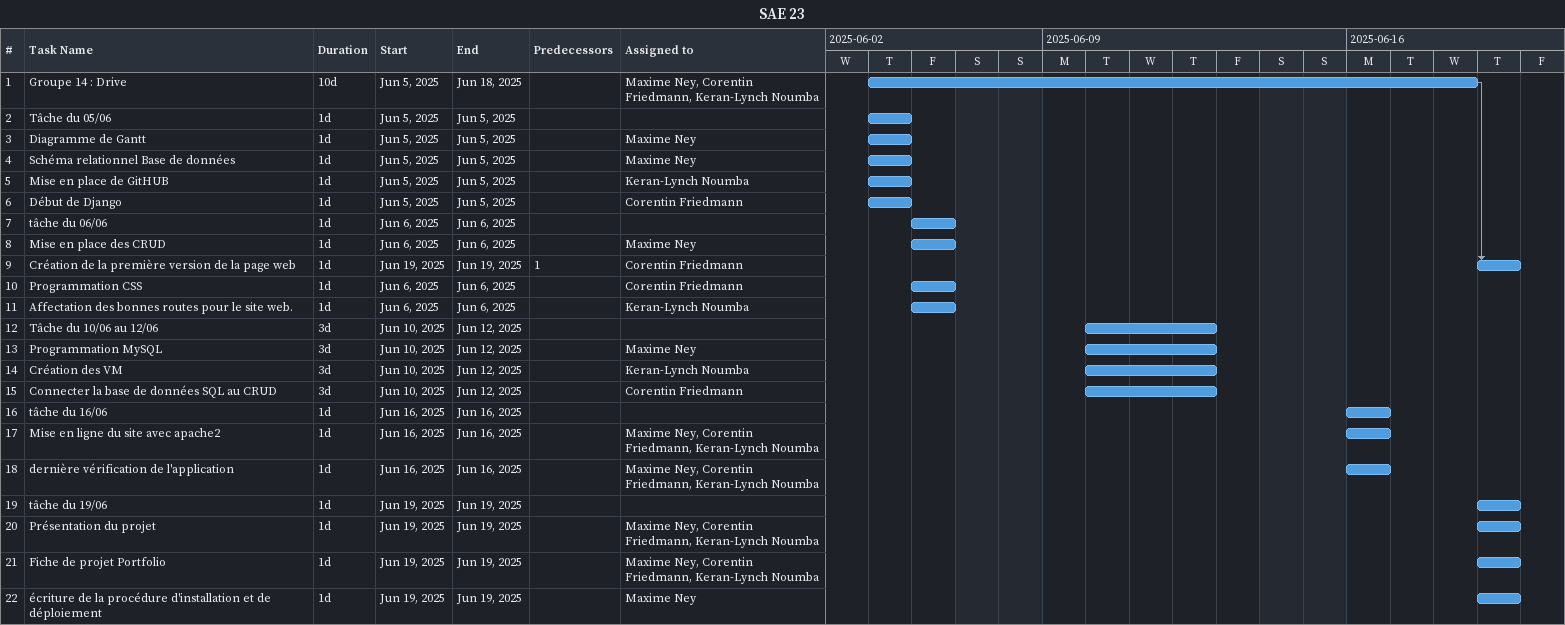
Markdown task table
SAE 23

| ID | Task | Duration | Start | Finish | Predecessors | Resources |
|---|---|---|---|---|---|---|
| 1 | Groupe 14 : Drive | 10d | 2025-06-05 | 2025-06-18 |  | Maxime Ney, Corentin Friedmann, Keran-Lynch Noumba |
| 2 | Tâche du 05/06 | 1d | 2025-06-05 | 2025-06-05 |  |  |
| 3 | Diagramme de Gantt | 1d | 2025-06-05 | 2025-06-05 |  | Maxime Ney |
| 4 | Schéma relationnel Base de données | 1d | 2025-06-05 | 2025-06-05 |  | Maxime Ney |
| 5 | Mise en place de GitHUB | 1d | 2025-06-05 | 2025-06-05 |  | Keran-Lynch Noumba |
| 6 | Début de Django | 1d | 2025-06-05 | 2025-06-05 |  | Corentin Friedmann |
| 7 | tâche du 06/06 | 1d | 2025-06-06 | 2025-06-06 |  |  |
| 8 | Mise en place des CRUD | 1d | 2025-06-06 | 2025-06-06 |  | Maxime Ney |
| 9 | Création de la première version de la page web | 1d | 2025-06-19 | 2025-06-19 | 1 | Corentin Friedmann |
| 10 | Programmation CSS | 1d | 2025-06-06 | 2025-06-06 |  | Corentin Friedmann |
| 11 | Affectation des bonnes routes pour le site web. | 1d | 2025-06-06 | 2025-06-06 |  | Keran-Lynch Noumba |
| 12 | Tâche du 10/06 au 12/06 | 3d | 2025-06-10 | 2025-06-12 |  |  |
| 13 | Programmation MySQL | 3d | 2025-06-10 | 2025-06-12 |  | Maxime Ney |
| 14 | Création des VM | 3d | 2025-06-10 | 2025-06-12 |  | Keran-Lynch Noumba |
| 15 | Connecter la base de données SQL au CRUD | 3d | 2025-06-10 | 2025-06-12 |  | Corentin Friedmann |
| 16 | tâche du 16/06 | 1d | 2025-06-16 | 2025-06-16 |  |  |
| 17 | Mise en ligne du site avec apache2 | 1d | 2025-06-16 | 2025-06-16 |  | Maxime Ney, Corentin Friedmann, Keran-Lynch Noumba |
| 18 | dernière vérification de l'application | 1d | 2025-06-16 | 2025-06-16 |  | Maxime Ney, Corentin Friedmann, Keran-Lynch Noumba |
| 19 | tâche du 19/06 | 1d | 2025-06-19 | 2025-06-19 |  |  |
| 20 | Présentation du projet | 1d | 2025-06-19 | 2025-06-19 |  | Maxime Ney, Corentin Friedmann, Keran-Lynch Noumba |
| 21 | Fiche de projet Portfolio | 1d | 2025-06-19 | 2025-06-19 |  | Maxime Ney, Corentin Friedmann, Keran-Lynch Noumba |
| 22 | écriture de la procédure d'installation et de déploiement | 1d | 2025-06-19 | 2025-06-19 |  | Maxime Ney |
